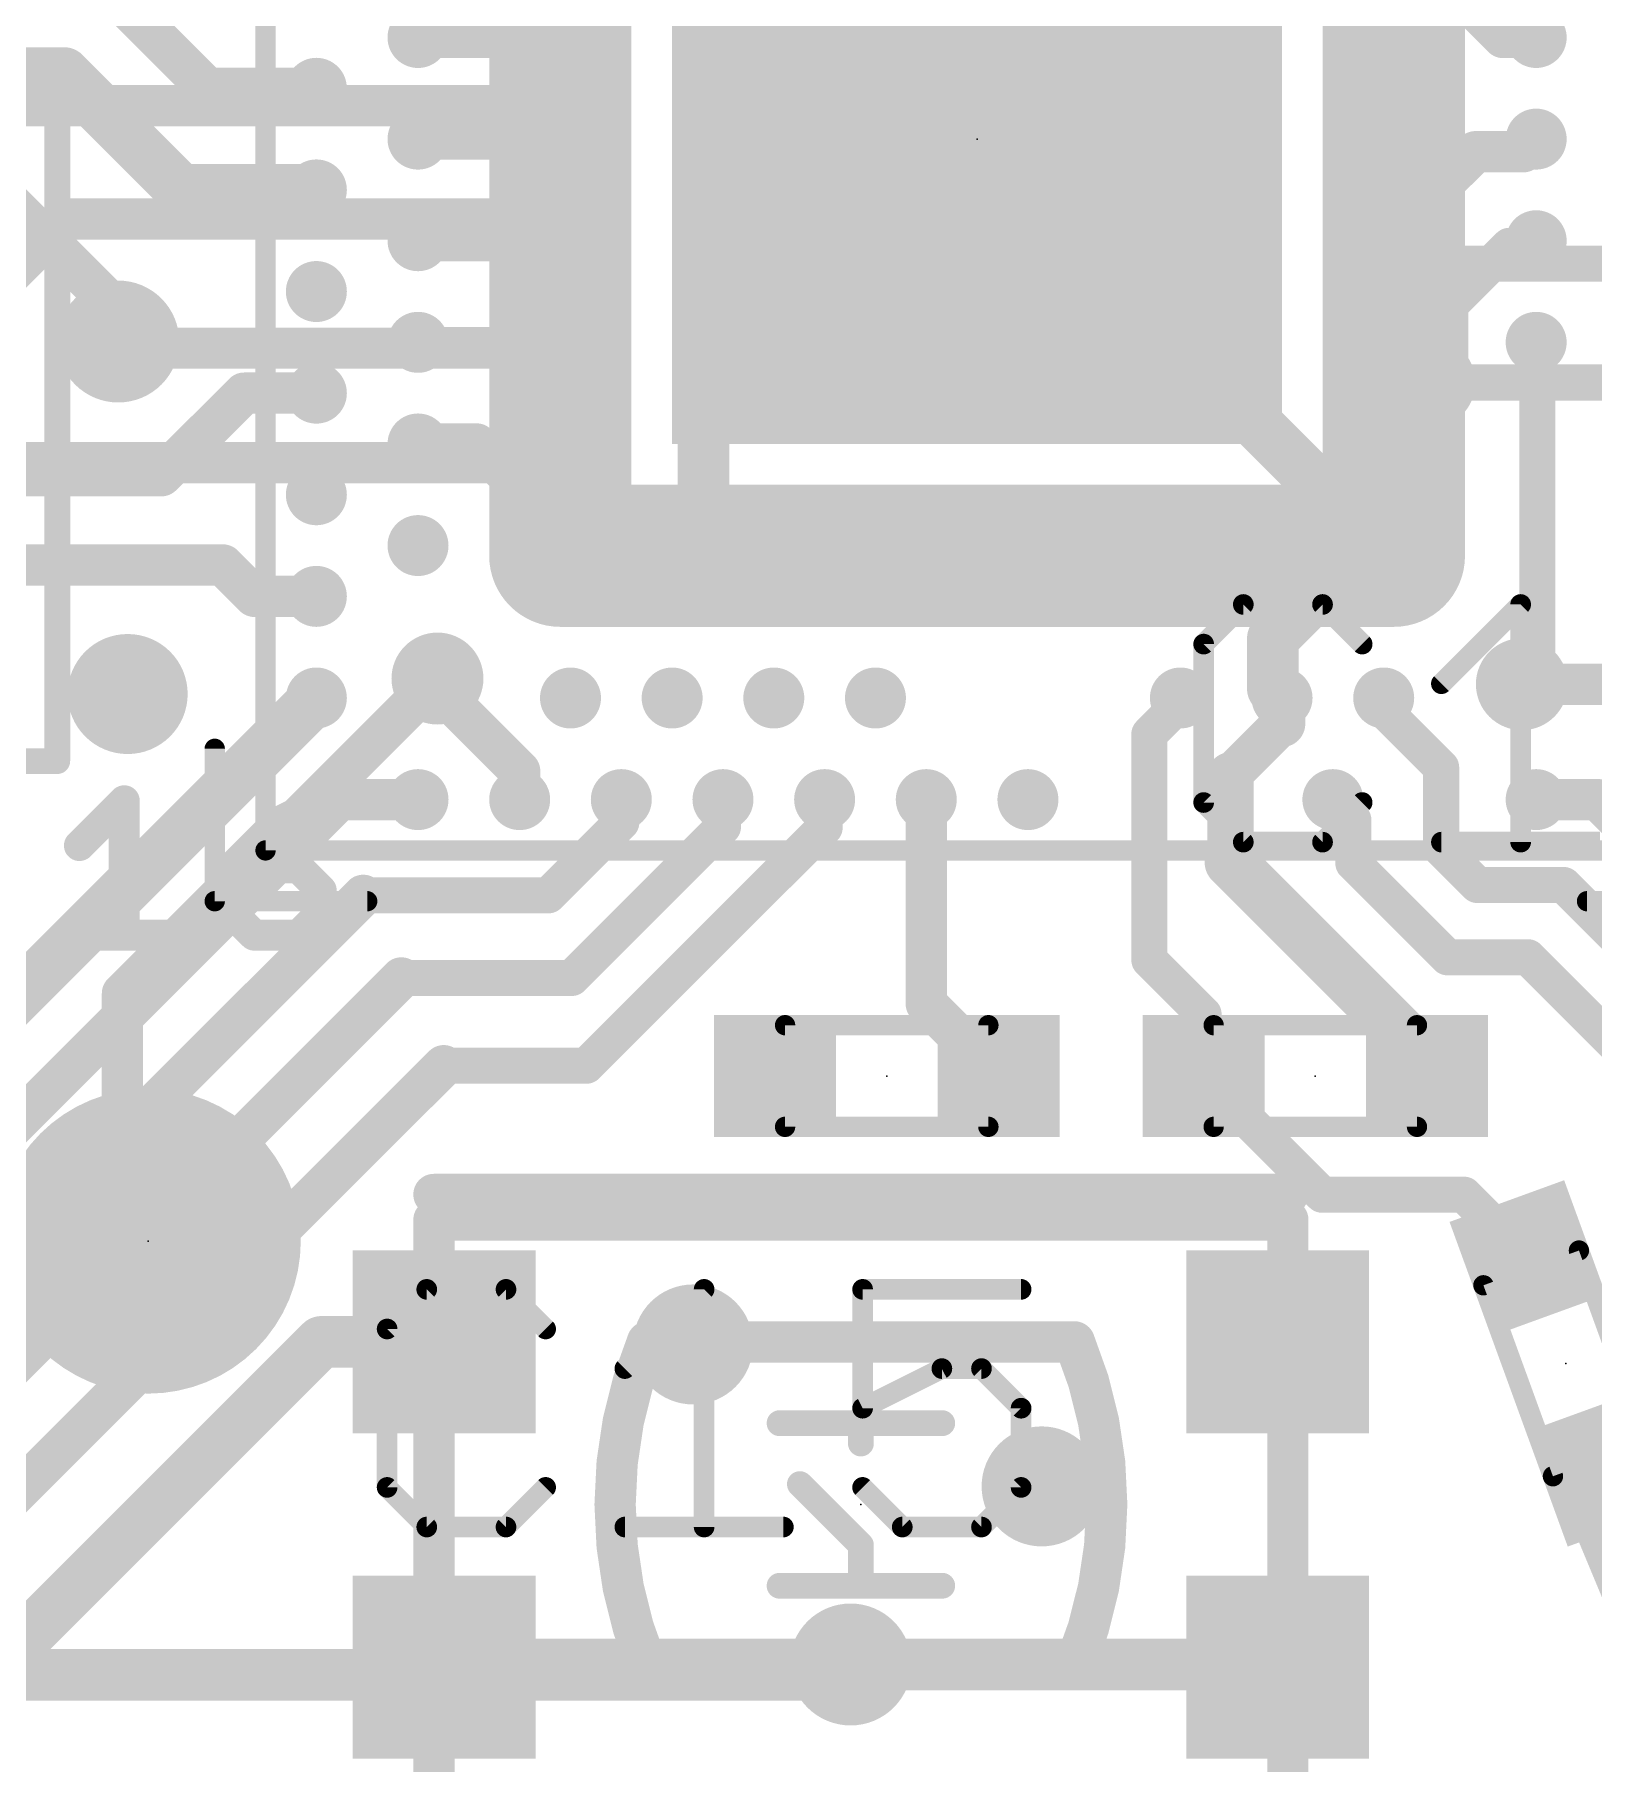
# Model space of a CAD drawing. Extents: x -25.4 to 25.4, y -26.7 to 25.8.
# Drawn here: x -4.06 to 3.6, y 0.99 to 9.49 of the extents above; entities that cross this region are included whole.
import ezdxf

# ---------------------------------------------------------------- set-up
doc = ezdxf.new("R2010")
doc.units = 0
for name, color, linetype in [('1', 12, 'CONTINUOUS'), ('16', 5, 'CONTINUOUS'), ('18', 110, 'CONTINUOUS'), ('20', 53, 'CONTINUOUS'), ('21', 53, 'CONTINUOUS'), ('23', 53, 'CONTINUOUS'), ('24', 53, 'CONTINUOUS'), ('25', 253, 'CONTINUOUS'), ('51', 53, 'CONTINUOUS')]:
    doc.layers.add(name, color=color, linetype=linetype)

# ---------------------------------------------------------------- blocks, each defined once
blk = doc.blocks.new('RECT')
blk.add_solid([(-0.5, -0.5), (0.5, -0.5), (-0.5, 0.5), (0.5, 0.5)])
blk = doc.blocks.new('PIE')
at = {"const_width": 0.5}
blk.add_lwpolyline([(0, -0.25, 1), (0, 0.25, 1), (0, -0.25)], format="xyb", dxfattribs=at)
blk = doc.blocks.new('ROUNDV')
at = {"const_width": 0.5}
blk.add_lwpolyline([(0, -0.25, 1), (0, 0.25, 1), (0, -0.25)], format="xyb", dxfattribs=at)

msp = doc.modelspace()

# ---------------------------------------------------------------- linework, layer by layer
at = {"layer": '1'}
for points, const_width in [([(0, 20.32, 0.4142), (-20.32, 0)], 0.254), ([(20.32, 0, 0.4142), (0, 20.32)], 0.254), ([(-2.1785, 9.5297, 1), (-2.1785, 9.4281)], 0.1016), ([(-1.8588, 9.5148, 1), (-1.787, 9.443)], 0.1016), ([(-1.8229, 9.4281, 1), (-1.8229, 9.5297)], 0.1016), ([(3.159, 9.5297, 1), (3.159, 9.4281)], 0.1016), ([(3.1231, 9.443, 1), (3.1949, 9.5148)], 0.1016), ([(3.3215, 9.4281, 1), (3.3215, 9.5297)], 0.1016), ([(0.635, 9.3345, 1), (0.508, 9.3345)], 0.127), ([(-3.8743, 9.3489, 1), (-3.9641, 9.2591)], 0.127), ([(-3.9192, 9.2405, 1), (-3.9192, 9.3675)], 0.127), ([(-3.2142, 9.2797, 1), (-3.2142, 9.1781)], 0.1016), ([(-3.2501, 9.193, 1), (-3.1783, 9.2648)], 0.1016), ([(-2.6785, 9.1781, 1), (-2.6785, 9.2797)], 0.1016), ([(-1.6002, 9.1948, 1), (-1.6002, 9.0932)], 0.1016), ([(-1.5643, 9.1081, 1), (-1.6361, 9.1799)], 0.1016), ([(-1.3716, 9.0932, 1), (-1.3716, 9.1948)], 0.1016), ([(0.635, 8.9789, 1), (0.508, 8.9789)], 0.127), ([(0.6164, 8.934, 1), (0.5266, 9.0238)], 0.127), ([(-2.1785, 9.0297, 1), (-2.1785, 8.9281)], 0.1016), ([(-1.8012, 9.0148, 1), (-1.7294, 8.943)], 0.1016), ([(-1.7653, 8.9281, 1), (-1.7653, 9.0297)], 0.1016), ([(0.6164, 8.9984, 1), (0.5266, 8.9086)], 0.127), ([(0.508, 8.9789, 1), (0.635, 8.9789)], 0.127), ([(0.5266, 8.934, 1), (0.6164, 9.0238)], 0.127), ([(3.0226, 8.9676, 1), (3.0226, 8.866)], 0.1016), ([(3.0585, 8.8809, 1), (2.9867, 8.9527)], 0.1016), ([(3.2594, 8.866, 1), (3.2594, 8.9676)], 0.1016), ([(3.3574, 8.943, 1), (3.2856, 9.0148)], 0.1016), ([(0.508, 8.9535, 1), (0.635, 8.9535)], 0.127), ([(3.2235, 8.9527, 1), (3.2953, 8.8809)], 0.1016), ([(-3.3441, 8.7924, 1), (-3.3441, 8.6654)], 0.127), ([(-2.6785, 8.6654, 1), (-2.6785, 8.7924)], 0.127), ([(-3.389, 8.684, 1), (-3.2992, 8.7738)], 0.127), ([(2.5908, 8.612, 1), (2.5908, 8.5104)], 0.1016), ([(2.6311, 8.5971, 1), (2.7029, 8.5253)], 0.1016), ([(2.667, 8.5104, 1), (2.667, 8.612)], 0.1016), ([(-2.1785, 8.5297, 1), (-2.1785, 8.4281)], 0.1016), ([(-1.6408, 8.5148, 1), (-1.569, 8.443)], 0.1016), ([(-1.5643, 8.4477, 1), (-1.6361, 8.5195)], 0.1016), ([(-1.6049, 8.4281, 1), (-1.6049, 8.5297)], 0.1016), ([(3.1892, 8.4979, 1), (3.1892, 8.4091)], 0.0889), ([(3.2207, 8.4221, 1), (3.1578, 8.4849)], 0.0889), ([(3.2602, 8.4894, 1), (3.332, 8.4176)], 0.1016), ([(3.3574, 8.443, 1), (3.2856, 8.5148)], 0.1016), ([(3.2961, 8.4091, 1), (3.2961, 8.4979)], 0.0889), ([(-3.6021, 8.1353, 1), (-3.7037, 8.1353)], 0.1016), ([(-3.6888, 8.0994, 1), (-3.617, 8.1712)], 0.1016), ([(2.8667, 8.1939, 1), (2.9296, 8.131)], 0.0889), ([(2.9426, 8.1624, 1), (2.8537, 8.1624)], 0.0889), ([(-3.7037, 7.9829, 1), (-3.6021, 7.9829)], 0.1016), ([(-2.1426, 8.0148, 1), (-2.2144, 7.943)], 0.1016), ([(-2.1531, 8.0043, 1), (-2.1531, 7.9027)], 0.1016), ([(-2.189, 7.9176, 1), (-2.1172, 7.9894)], 0.1016), ([(-1.4914, 7.9894, 1), (-1.5632, 7.9176)], 0.1016), ([(-1.5273, 7.9027, 1), (-1.5273, 8.0043)], 0.1016), ([(3.2901, 8.0103, 1), (3.3529, 7.9475)], 0.0889), ([(3.3718, 7.9848, 1), (3.2829, 7.9848)], 0.0889), ([(3.3588, 7.9533, 1), (3.2959, 8.0162)], 0.0889), ([(2.8537, 7.883, 1), (2.9426, 7.883)], 0.0889), ([(2.9296, 7.8516, 1), (2.8667, 7.9145)], 0.0889), ([(-3.0341, 7.7797, 1), (-3.0341, 7.6781)], 0.1016), ([(-2.9982, 7.693, 1), (-3.07, 7.7648)], 0.1016), ([(-2.6785, 7.6781, 1), (-2.6785, 7.7797)], 0.1016), ([(-1.4329, 7.7873, 1), (-1.3611, 7.8591)], 0.1016), ([(2.7651, 7.8129, 1), (2.828, 7.75)], 0.0889), ([(-0.7112, 7.6327, 1), (-0.8382, 7.6327)], 0.127), ([(-0.8196, 7.6776, 1), (-0.7298, 7.5878)], 0.127), ([(-2.1785, 7.5297, 1), (-2.1785, 7.4281)], 0.1016), ([(-1.855, 7.5148, 1), (-1.9268, 7.443)], 0.1016), ([(-1.8909, 7.4281, 1), (-1.8909, 7.5297)], 0.1016), ([(-3.4764, 7.3584, 1), (-3.4046, 7.2866)], 0.1016), ([(-3.4405, 7.2717, 1), (-3.4405, 7.3733)], 0.1016), ([(-1.5599, 7.0761, 1), (-1.4881, 7.1479)], 0.1016), ([(2.5595, 6.9655, 1), (2.4697, 7.0553)], 0.127), ([(2.4697, 6.9655, 1), (2.5595, 7.0553)], 0.127), ([(-3.1019, 6.9193, 1), (-3.1737, 6.8475)], 0.1016), ([(-3.1378, 6.8326, 1), (-3.1378, 6.9342)], 0.1016), ([(-0.8382, 6.9469, 1), (-0.7112, 6.9469)], 0.127), ([(-2.9833, 6.7797, 1), (-2.9833, 6.6781)], 0.1016), ([(-3.0192, 6.693, 1), (-2.9474, 6.7648)], 0.1016), ([(-2.6785, 6.6781, 1), (-2.6785, 6.7797)], 0.1016), ([(2.0898, 6.5221, 1), (1.9628, 6.5221)], 0.127), ([(1.9814, 6.567, 1), (2.0712, 6.4772)], 0.127), ([(-2.032, 6.3246, 1), (-2.1336, 6.3246)], 0.1016), ([(2.0712, 6.319, 1), (1.9814, 6.2292)], 0.127), ([(3.283, 6.3729, 1), (3.3719, 6.3729)], 0.0889), ([(3.3589, 6.3415, 1), (3.296, 6.4043)], 0.0889), ([(-2.6336, 6.184, 1), (-2.7234, 6.2738)], 0.127), ([(-2.0469, 6.3097, 1), (-2.1187, 6.2379)], 0.1016), ([(-2.1336, 6.2738, 1), (-2.032, 6.2738)], 0.1016), ([(1.616, 6.2289, 1), (1.5271, 6.2289)], 0.0889), ([(1.9628, 6.2741, 1), (2.0898, 6.2741)], 0.127), ([(2.1286, 6.2289, 1), (2.0143, 6.2289)], 0.1143), ([(2.0266, 6.184, 1), (2.1164, 6.2738)], 0.127), ([(2.616, 6.2289, 1), (2.5271, 6.2289)], 0.0889), ([(3.2198, 6.3281, 1), (3.2826, 6.2652)], 0.0889), ([(1.5271, 6.2035, 1), (1.616, 6.2035)], 0.0889), ([(1.6029, 6.1721, 1), (1.5401, 6.2349)], 0.0889), ([(2.6029, 6.2012, 1), (2.5401, 6.1384)], 0.0889), ([(2.5271, 6.1698, 1), (2.616, 6.1698)], 0.0889), ([(1.4636, 6.0511, 1), (1.3746, 6.0511)], 0.0889), ([(1.3877, 6.0825, 1), (1.4505, 6.0197)], 0.0889), ([(2.0143, 6.1019, 1), (2.1286, 6.1019)], 0.1143), ([(2.1074, 6.066, 1), (2.0356, 6.1378)], 0.1016), ([(-1.6277, 5.8695, 1), (-1.7293, 5.8695)], 0.1016), ([(-1.7144, 5.8336, 1), (-1.6426, 5.9054)], 0.1016), ([(1.8747, 5.8479, 1), (1.7604, 5.8479)], 0.1143), ([(2.8984, 5.8873, 1), (2.8096, 5.8873)], 0.0889), ([(2.8226, 5.8559, 1), (2.8854, 5.9187)], 0.0889), ([(1.7816, 5.8838, 1), (1.8534, 5.812)], 0.1016), ([(-2.5635, 5.7797, 1), (-2.5635, 5.6781)], 0.1016), ([(-2.5276, 5.693, 1), (-2.5994, 5.7648)], 0.1016), ([(-2.1785, 5.6781, 1), (-2.1785, 5.7797)], 0.1016), ([(-1.1341, 5.7289, 1), (-1.223, 5.7289)], 0.0889), ([(-0.6341, 5.7289, 1), (-0.7229, 5.7289)], 0.0889), ([(-0.1341, 5.7289, 1), (-0.223, 5.7289)], 0.0889), ([(0.3723, 5.7289, 1), (0.2707, 5.7289)], 0.1016), ([(2.3529, 5.7603, 1), (2.2901, 5.6975)], 0.0889), ([(3.3215, 5.7797, 1), (3.3215, 5.6781)], 0.1016), ([(3.6593, 5.7648, 1), (3.5875, 5.693)], 0.1016), ([(3.6234, 5.6781, 1), (3.6234, 5.7797)], 0.1016), ([(-1.7293, 5.7289, 1), (-1.6277, 5.7289)], 0.1016), ([(-1.1471, 5.5856, 1), (-1.2099, 5.6484)], 0.0889), ([(2.4667, 5.6282, 1), (2.3778, 5.6282)], 0.0889), ([(2.3908, 5.5968, 1), (2.4536, 5.6596)], 0.0889), ([(-1.223, 5.617, 1), (-1.1341, 5.617)], 0.0889), ([(-0.7229, 5.5953, 1), (-0.6341, 5.5953)], 0.0889), ([(-0.6471, 5.5639, 1), (-0.7099, 5.6267)], 0.0889), ([(-0.223, 5.5916, 1), (-0.1341, 5.5916)], 0.0889), ([(-0.1471, 5.5602, 1), (-0.2099, 5.623)], 0.0889), ([(1.8624, 5.4664, 1), (1.7726, 5.3766)], 0.127), ([(2.8854, 5.519, 1), (2.8226, 5.4561)], 0.0889), ([(2.8096, 5.4875, 1), (2.8984, 5.4875)], 0.0889), ([(1.7604, 5.4215, 1), (1.8747, 5.4215)], 0.1143), ([(2.4536, 5.4479, 1), (2.3908, 5.385)], 0.0889), ([(2.3778, 5.4164, 1), (2.4667, 5.4164)], 0.0889), ([(-2.4121, 5.2219, 1), (-2.484, 5.2937)], 0.1016), ([(3.0329, 5.3531, 1), (3.0329, 5.2641)], 0.0889), ([(3.0015, 5.2772, 1), (3.0644, 5.34)], 0.0889), ([(3.4877, 5.34, 1), (3.4249, 5.2772)], 0.0889), ([(3.4563, 5.2641, 1), (3.4563, 5.3531)], 0.0889), ([(-2.448, 5.3023, 1), (-2.448, 5.2134)], 0.0889), ([(-1.5691, 5.2892, 1), (-1.5063, 5.2264)], 0.0889), ([(-1.5377, 5.2134, 1), (-1.5377, 5.3023)], 0.0889), ([(1.4505, 4.9711, 1), (1.3877, 4.9083)], 0.0889), ([(2.8856, 4.9975, 1), (2.8856, 4.9085)], 0.0889), ([(2.8542, 4.9216, 1), (2.9171, 4.9844)], 0.0889), ([(3.3125, 4.9844, 1), (3.2496, 4.9216)], 0.0889), ([(3.2811, 4.9085, 1), (3.2811, 4.9975)], 0.0889), ([(-2.2606, 4.8959, 1), (-2.2606, 4.8069)], 0.0889), ([(-2.2247, 4.8155, 1), (-2.2965, 4.8873)], 0.1016), ([(-1.4224, 4.8069, 1), (-1.4224, 4.8959)], 0.0889), ([(1.3746, 4.9397, 1), (1.4636, 4.9397)], 0.0889), ([(-1.4538, 4.8828, 1), (-1.391, 4.82)], 0.0889), ([(0.3574, 4.7602, 1), (0.2856, 4.6884)], 0.1016), ([(0.2707, 4.7243, 1), (0.3723, 4.7243)], 0.1016), ([(1.7297, 4.6736, 1), (1.6407, 4.6736)], 0.0889), ([(1.6538, 4.6422, 1), (1.7166, 4.705)], 0.0889), ([(-2.0159, 4.3837, 1), (-2.0877, 4.4555)], 0.1016), ([(2.8487, 4.4538, 1), (2.7217, 4.4538)], 0.127), ([(2.7403, 4.4089, 1), (2.8301, 4.4987)], 0.127), ([(-2.0518, 4.4641, 1), (-2.0518, 4.3751)], 0.0889), ([(-1.3819, 4.451, 1), (-1.3191, 4.3882)], 0.0889), ([(-1.3505, 4.3751, 1), (-1.3505, 4.4641)], 0.0889), ([(0.6411, 4.3329, 1), (0.7129, 4.4047)], 0.1016), ([(1.7166, 4.4002, 1), (1.6538, 4.3374)], 0.0889), ([(2.7217, 4.3688, 1), (2.8487, 4.3688)], 0.127), ([(1.6407, 4.3688, 1), (1.7297, 4.3688)], 0.0889), ([(2.2694, 3.8291, 1), (2.2694, 3.7402)], 0.0889), ([(2.238, 3.7532, 1), (2.3008, 3.816)], 0.0889), ([(2.9983, 3.816, 1), (2.9354, 3.7532)], 0.0889), ([(2.9668, 3.7402, 1), (2.9668, 3.8291)], 0.0889), ([(3.2484, 3.4401, 1), (3.3113, 3.503)], 0.0889), ([(-2.6544, 3.1241, 1), (-2.6544, 2.9971)], 0.127), ([(-2.6095, 3.0157, 1), (-2.6993, 3.1055)], 0.127), ([(-2.05, 2.9971, 1), (-2.05, 3.1241)], 0.127), ([(3.7733, 2.4868, 1), (3.5388, 2.3891)], 0.254), ([(-2.07, 1.5209, 1), (-2.03, 1.4003)], 0.127), ([(-2.012, 1.5367, 1), (-2.012, 1.4097)], 0.127), ([(-1.992, 1.4129, 1), (-2.032, 1.5335)], 0.127), ([(-0.0508, 1.5367, 1), (-0.0508, 1.4097)], 0.127), ([(-0.0508, 1.4097, 1), (-0.0508, 1.5367)], 0.127), ([(2.0144, 1.4968, 1), (2.0856, 1.4244)], 0.1016), ([(2.0984, 1.437, 1), (2.0272, 1.5094)], 0.1016), ([(2.0628, 1.4097, 1), (2.0628, 1.5367)], 0.127)]:
    msp.add_lwpolyline(points, format="xyb", dxfattribs=dict(at, const_width=const_width))
for points, const_width in [([(0.5715, 8.9789), (-0.7366, 10.287)], 0.254), ([(3.159, 9.4789), (2.4638, 10.1741)], 0.2032), ([(-3.7897, 9.8044), (-3.2142, 9.2289)], 0.2032), ([(-1.6752, 9.6266), (-1.8229, 9.4789)], 0.2032), ([(-2.1785, 9.4789), (-1.8229, 9.4789)], 0.2032), ([(3.3215, 9.4789), (3.159, 9.4789)], 0.2032), ([(0.5715, 9.3345), (0.5715, 8.9789)], 0.254), ([(-3.9192, 9.304), (-5.4911, 9.304)], 0.254), ([(-3.3441, 8.7289), (-3.9192, 9.304)], 0.254), ([(-3.2142, 9.2289), (-2.6785, 9.2289)], 0.2032), ([(-1.6002, 9.144), (-1.7653, 8.9789)], 0.2032), ([(-1.6002, 9.144), (-1.3716, 9.144)], 0.2032), ([(0.5715, 8.9789), (-0.7747, 7.6327)], 0.254), ([(0.5715, 8.9789), (0.5715, 8.9535)], 0.254), ([(-2.1785, 8.9789), (-1.7653, 8.9789)], 0.2032), ([(0.5715, 8.9535), (2.5146, 7.0104)], 0.254), ([(3.0226, 8.9168), (2.667, 8.5612)], 0.2032), ([(3.2594, 8.9168), (3.0226, 8.9168)], 0.2032), ([(3.3215, 8.9789), (3.2594, 8.9168)], 0.2032), ([(-2.6785, 8.7289), (-3.3441, 8.7289)], 0.254), ([(-3.6529, 8.1353), (-4.203, 8.6854)], 0.2032), ([(2.667, 8.5612), (2.5908, 8.5612)], 0.2032), ([(-1.6049, 8.4789), (-2.1785, 8.4789)], 0.2032), ([(-1.6002, 8.4836), (-1.6049, 8.4789)], 0.2032), ([(3.1892, 8.4535), (2.8981, 8.1624)], 0.1778), ([(3.2961, 8.4535), (3.1892, 8.4535)], 0.1778), ([(3.2961, 8.4535), (3.3215, 8.4789)], 0.2032), ([(-3.6529, 7.9829), (-3.6529, 8.1353)], 0.2032), ([(2.8981, 8.1624), (2.8981, 7.883)], 0.1778), ([(-2.1785, 7.9789), (-2.1531, 7.9535)], 0.2032), ([(-1.5273, 7.9535), (-2.1531, 7.9535)], 0.2032), ([(-1.5273, 7.9535), (-1.397, 7.8232)], 0.2032), ([(3.3215, 7.9789), (3.3274, 7.9848)], 0.1778), ([(3.3274, 6.3729), (3.3274, 7.9848)], 0.1778), ([(2.7965, 7.7814), (2.8981, 7.883)], 0.1778), ([(-3.0341, 7.7289), (-3.4405, 7.3225)], 0.2032), ([(-2.6785, 7.7289), (-3.0341, 7.7289)], 0.2032), ([(-0.7747, 7.6327), (-0.7747, 6.9469)], 0.254), ([(-1.8909, 7.4789), (-2.1785, 7.4789)], 0.2032), ([(-1.524, 7.112), (-1.8909, 7.4789)], 0.2032), ([(-3.4405, 7.3225), (-4.6703, 7.3225)], 0.2032), ([(2.5146, 7.0104), (2.0263, 6.5221)], 0.254), ([(-3.1378, 6.8834), (-4.4863, 6.8834)], 0.2032), ([(-2.9833, 6.7289), (-3.1378, 6.8834)], 0.2032), ([(-2.6785, 6.7289), (-2.9833, 6.7289)], 0.2032), ([(2.0263, 6.5221), (2.0263, 6.2741)], 0.254), ([(-2.0828, 6.2738), (-2.0828, 6.3246)], 0.2032), ([(2.0715, 6.2289), (2.0263, 6.2741)], 0.254), ([(3.2512, 6.2967), (3.3274, 6.3729)], 0.1778), ([(-2.6785, 6.2289), (-4.2846, 4.6228)], 0.254), ([(-1.6785, 5.8695), (-2.0828, 6.2738)], 0.2032), ([(1.5715, 6.2289), (1.5715, 6.2035)], 0.1778), ([(2.0715, 6.2289), (2.0715, 6.1019)], 0.2286), ([(2.5715, 6.1698), (2.5715, 6.2289)], 0.1778), ([(1.5715, 6.2035), (1.4191, 6.0511)], 0.1778), ([(2.854, 5.8873), (2.5715, 6.1698)], 0.1778), ([(1.4191, 6.0511), (1.4191, 4.9397)], 0.1778), ([(2.0715, 6.1019), (1.8175, 5.8479)], 0.2032), ([(-1.6785, 5.7289), (-1.6785, 5.8695)], 0.2032), ([(1.8175, 5.8479), (1.8175, 5.4215)], 0.2286), ([(2.854, 5.4875), (2.854, 5.8873)], 0.1778), ([(-2.5635, 5.7289), (-5.0164, 3.276)], 0.2032), ([(-2.1785, 5.7289), (-2.5635, 5.7289)], 0.2032), ([(-1.1785, 5.7289), (-1.1785, 5.617)], 0.1778), ([(-0.6785, 5.7289), (-0.6785, 5.5953)], 0.1778), ([(-0.1785, 5.5916), (-0.1785, 5.7289)], 0.1778), ([(0.3215, 5.7289), (0.3215, 4.7243)], 0.2032), ([(2.3215, 5.7289), (2.4222, 5.6282)], 0.1778), ([(3.3215, 5.7289), (3.6234, 5.7289)], 0.2032), ([(3.6234, 5.7289), (3.998, 5.3543)], 0.2032), ([(-1.1785, 5.617), (-1.5377, 5.2578)], 0.1778), ([(2.4222, 5.6282), (2.4222, 5.4164)], 0.1778), ([(-0.6785, 5.5953), (-1.4224, 4.8514)], 0.1778), ([(-0.1785, 5.5916), (-1.3505, 4.4196)], 0.1778), ([(1.8175, 5.4215), (2.7852, 4.4538)], 0.254), ([(3.0329, 5.3086), (2.854, 5.4875)], 0.1778), ([(2.4222, 5.4164), (2.8856, 4.953)], 0.1778), ([(-2.448, 5.2578), (-5.1163, 2.5895)], 0.2032), ([(3.4563, 5.3086), (3.0329, 5.3086)], 0.1778), ([(4.1091, 4.6558), (3.4563, 5.3086)], 0.1778), ([(-1.5377, 5.2578), (-2.448, 5.2578)], 0.1778), ([(1.6852, 4.6736), (1.4191, 4.9397)], 0.1778), ([(2.8856, 4.953), (3.2811, 4.953)], 0.1778), ([(3.2811, 4.953), (4.3383, 3.8957)], 0.1778), ([(-2.2606, 4.8514), (-5.0038, 2.1082)], 0.2032), ([(-1.4224, 4.8514), (-2.2606, 4.8514)], 0.1778), ([(0.677, 4.3688), (0.3215, 4.7243)], 0.2032), ([(1.6852, 4.6736), (1.6852, 4.3688)], 0.1778), ([(-4.8204, 1.651), (-2.0518, 4.4196)], 0.2032), ([(2.7852, 4.4538), (2.7852, 4.3688)], 0.254), ([(-2.0518, 4.4196), (-1.3505, 4.4196)], 0.1778), ([(1.6852, 4.3688), (2.2694, 3.7846)], 0.1778), ([(2.2694, 3.7846), (2.9668, 3.7846)], 0.1778), ([(2.9668, 3.7846), (3.2799, 3.4716)], 0.1778), ([(-5.08, 0.635), (-2.6544, 3.0606)], 0.254), ([(-2.6544, 3.0606), (-2.05, 3.0606)], 0.254), ([(4.022, 1.5596), (3.6561, 2.4379)], 0.508), ([(-2.05, 1.4606), (-2.012, 1.4732)], 0.254), ([(-0.0508, 1.4732), (-2.012, 1.4732)], 0.254), ([(-0.0508, 1.4732), (2.0628, 1.4732)], 0.254), ([(2.0628, 1.4732), (2.05, 1.4606)], 0.2032)]:
    msp.add_lwpolyline(points, dxfattribs=dict(at, const_width=const_width))
at = {"layer": '16'}
for points, const_width in [([(0, 20.32, 0.4142), (-20.32, 0)], 0.254), ([(20.32, 0, 0.4142), (0, 20.32)], 0.254), ([(-1.3716, 9.0932, 1), (-1.3716, 9.1948)], 0.1016), ([(-3.9116, 8.636, 1), (-3.9116, 8.5344)], 0.1016), ([(-3.8757, 8.5493, 1), (-3.9475, 8.6211)], 0.1016), ([(-1.6659, 8.6211, 1), (-1.7377, 8.5493)], 0.1016), ([(-1.7018, 8.5344, 1), (-1.7018, 8.636)], 0.1016), ([(2.6222, 8.5926, 1), (2.5594, 8.5298)], 0.0889), ([(-1.6361, 8.4477, 1), (-1.5643, 8.5195)], 0.1016), ([(2.7864, 8.4101, 1), (2.7864, 8.3212)], 0.0889), ([(2.7549, 8.3342, 1), (2.8178, 8.3971)], 0.0889), ([(-3.6529, 8.0337, 1), (-3.6529, 7.9321)], 0.1016), ([(-3.5989, 8.0188, 1), (-3.6707, 7.947)], 0.1016), ([(-3.6348, 7.9321, 1), (-3.6348, 8.0337)], 0.1016), ([(-3.6021, 8.001, 1), (-3.6021, 7.8994)], 0.1016), ([(-3.638, 7.9143, 1), (-3.5662, 7.9861)], 0.1016), ([(-1.4373, 7.9861, 1), (-1.5091, 7.9143)], 0.1016), ([(-1.4732, 7.8994, 1), (-1.4732, 8.001)], 0.1016), ([(-1.3462, 7.874, 1), (-1.4478, 7.874)], 0.1016), ([(-1.4329, 7.8381, 1), (-1.3611, 7.9099)], 0.1016), ([(-1.4478, 7.8232, 1), (-1.3462, 7.8232)], 0.1016), ([(2.7965, 7.8259, 1), (2.7965, 7.737)], 0.0889), ([(-1.7624, 7.4222, 1), (-1.8342, 7.3504)], 0.1016), ([(-1.7983, 7.3355, 1), (-1.7983, 7.4371)], 0.1016), ([(-1.5599, 7.0761, 1), (-1.4881, 7.1479)], 0.1016), ([(-2.0469, 6.2887, 1), (-2.1187, 6.3605)], 0.1016), ([(3.2512, 6.3475, 1), (3.2512, 6.2459)], 0.1016), ([(-3.5814, 4.7752, 1), (-3.683, 4.7752)], 0.1016), ([(-3.6681, 4.8111, 1), (-3.5963, 4.7393)], 0.1016), ([(-3.5963, 4.2015, 1), (-3.6681, 4.1297)], 0.1016), ([(-3.683, 4.1656, 1), (-3.5814, 4.1656)], 0.1016), ([(-3.4544, 4.0386, 1), (-3.556, 4.0386)], 0.1016), ([(-3.5411, 4.0027, 1), (-3.4693, 4.0745)], 0.1016), ([(-3.556, 3.556, 1), (-3.4544, 3.556)], 0.1016), ([(-0.127, 1.5367, 1), (-0.127, 1.4097)], 0.127), ([(-0.1778, 1.3589, 1), (-0.1778, 1.4859)], 0.127), ([(-0.0821, 1.4283, 1), (-0.1719, 1.5181)], 0.127), ([(-0.0508, 1.4097, 1), (-0.0508, 1.5367)], 0.127), ([(-0.2227, 1.4673, 1), (-0.1329, 1.3775)], 0.127)]:
    msp.add_lwpolyline(points, format="xyb", dxfattribs=dict(at, const_width=const_width))
for points, const_width in [([(-1.3716, 9.144), (-4.9403, 9.144)], 0.2032), ([(-3.9116, 8.5852), (-4.4704, 8.0264)], 0.2032), ([(-1.7018, 8.5852), (-3.9116, 8.5852)], 0.2032), ([(-1.7018, 8.5852), (-1.6002, 8.4836)], 0.2032), ([(2.5908, 8.5612), (2.7864, 8.3656)], 0.1778), ([(2.7864, 8.3656), (3.8898, 8.3656)], 0.1778), ([(-3.6529, 7.9829), (-3.6348, 7.9829)], 0.2032), ([(-3.6021, 7.9502), (-3.6348, 7.9829)], 0.2032), ([(-1.4732, 7.9502), (-3.6021, 7.9502)], 0.2032), ([(-1.397, 7.874), (-1.4732, 7.9502)], 0.2032), ([(-1.397, 7.8232), (-1.397, 7.874)], 0.2032), ([(3.8825, 7.7814), (2.7965, 7.7814)], 0.1778), ([(-1.7983, 7.3863), (-5.0521, 7.3863)], 0.2032), ([(-1.524, 7.112), (-1.7983, 7.3863)], 0.2032), ([(-2.0828, 6.3246), (-3.6322, 4.7752)], 0.2032), ([(7.0993, 6.2967), (3.2512, 6.2967)], 0.2032), ([(-3.6322, 4.7752), (-3.6322, 4.1656)], 0.2032), ([(-3.6322, 4.1656), (-3.5052, 4.0386)], 0.2032), ([(-3.5052, 4.0386), (-3.5052, 3.556)], 0.2032), ([(-7.0104, 1.4224), (-0.1778, 1.4224)], 0.254), ([(-0.1778, 1.4224), (-0.127, 1.4732)], 0.254), ([(-0.127, 1.4732), (-0.0508, 1.4732)], 0.254)]:
    msp.add_lwpolyline(points, dxfattribs=dict(at, const_width=const_width))
at = {"layer": '20', "const_width": 0.0254}
msp.add_lwpolyline([(-3.4925, 25.146, 14.4823), (3.4925, 25.146)], format="xyb", dxfattribs=at)
at = {"layer": '21'}
for points, const_width in [([(-1.4785, 6.9289), (-1.4785, 11.0289)], 0.7), ([(2.6215, 11.0289), (2.6215, 6.9289)], 0.7), ([(-5.953, 9.1184), (-3.953, 9.1184)], 0.127), ([(-3.953, 9.1184), (-3.953, 5.9184)], 0.127), ([(2.6215, 6.9289), (-1.4785, 6.9289)], 0.7), ([(-3.953, 5.9184), (-5.953, 5.9184)], 0.127), ([(-3.1785, 5.9789), (-3.1785, 5.2289)], 0.1), ([(-3.1785, 5.2289), (-2.4285, 5.2289)], 0.1), ([(3.5715, 5.2289), (4.3215, 5.2289)], 0.1), ([(-2.1, 3.786), (2.1, 3.786)], 0.2032)]:
    msp.add_lwpolyline(points, dxfattribs=dict(at, const_width=const_width))
for points, const_width in [([(-3.9213, 9.1184, 1), (-3.9848, 9.1184)], 0.0635), ([(-3.953, 9.0867, 1), (-3.953, 9.1502)], 0.0635), ([(-1.4785, 7.1039, 1), (-1.4785, 6.7539)], 0.35), ([(2.6215, 6.7539, 1), (2.6215, 7.1039)], 0.35), ([(-1.6535, 6.9289, 1), (-1.3035, 6.9289)], 0.35), ([(2.4465, 6.9289, 1), (2.7965, 6.9289)], 0.35), ([(-3.953, 5.8867, 1), (-3.953, 5.9501)], 0.0635), ([(-3.1535, 5.9789, 1), (-3.2035, 5.9789)], 0.05), ([(-3.9848, 5.9184, 1), (-3.9213, 5.9184)], 0.0635), ([(-3.1785, 5.2539, 1), (-3.1785, 5.2039)], 0.05), ([(-2.4285, 5.2039, 1), (-2.4285, 5.2539)], 0.05), ([(3.5715, 5.2539, 1), (3.5715, 5.2039)], 0.05), ([(-3.2035, 5.2289, 1), (-3.1535, 5.2289)], 0.05), ([(-2.1, 3.8368, 1), (-2.1, 3.7352)], 0.1016), ([(2.1, 3.7352, 1), (2.1, 3.8368)], 0.1016)]:
    msp.add_lwpolyline(points, format="xyb", dxfattribs=dict(at, const_width=const_width))
at = {"layer": '23'}
for p in [(0.5715, 8.9789), (0.127, 4.3688), (2.2352, 4.3688), (3.468, 2.9547), (0, 2.2606)]:
    msp.add_point(p, dxfattribs=at)
at = {"layer": '24'}
msp.add_point((-3.5052, 3.556), dxfattribs=at)
at = {"layer": '25'}
for points, const_width in [([(1.8809, 6.689), (1.686, 6.4941)], 0.1016), ([(2.2707, 6.689), (1.8809, 6.689)], 0.1016), ([(2.4656, 6.4941), (2.2707, 6.689)], 0.1016), ([(2.8554, 6.2992), (3.2452, 6.689)], 0.1016), ([(3.2452, 6.689), (3.2452, 5.5196)], 0.1016), ([(1.686, 6.4941), (1.686, 5.7145)], 0.1016), ([(-3.8439, 5.5029), (-3.6236, 5.7232)], 0.1524), ([(-3.6236, 5.7232), (-3.6236, 5.0622)], 0.1524), ([(-2.6548, 5.7232), (-2.8752, 5.613)], 0.1524), ([(1.686, 5.7145), (1.8809, 5.5196)], 0.1016), ([(2.2707, 5.5196), (2.4656, 5.7145)], 0.1016), ([(-2.8752, 5.613), (-3.0955, 5.3927)], 0.1524), ([(1.8809, 5.5196), (2.2707, 5.5196)], 0.1016), ([(2.8554, 5.5196), (3.635, 5.5196)], 0.1016), ([(-3.0955, 5.3927), (-3.0955, 5.1724)], 0.1524), ([(-2.765, 5.3927), (-3.0955, 5.3927)], 0.1524), ([(-2.6548, 5.2825), (-2.765, 5.3927)], 0.1524), ([(-2.6548, 5.1724), (-2.6548, 5.2825)], 0.1524), ([(-3.0955, 5.1724), (-2.9853, 5.0622)], 0.1524), ([(-2.765, 5.0622), (-2.6548, 5.1724)], 0.1524), ([(-3.8439, 5.0622), (-3.4033, 5.0622)], 0.1524), ([(-2.9853, 5.0622), (-2.765, 5.0622)], 0.1524), ([(-2.1355, 3.319), (-2.3304, 3.1241)], 0.1016), ([(-1.7457, 3.319), (-2.1355, 3.319)], 0.1016), ([(-1.5508, 3.1241), (-1.7457, 3.319)], 0.1016), ([(-1.161, 2.9292), (-0.7712, 3.319)], 0.1016), ([(-0.7712, 3.319), (-0.7712, 2.1496)], 0.1016), ([(0.788, 3.319), (0.0084, 3.319)], 0.1016), ([(0.0084, 3.319), (0.0084, 2.7343)], 0.1016), ([(-2.3304, 3.1241), (-2.3304, 2.3445)], 0.1016), ([(0.0084, 2.7343), (0.3982, 2.9292)], 0.1016), ([(0.3982, 2.9292), (0.5931, 2.9292)], 0.1016), ([(0.5931, 2.9292), (0.788, 2.7343)], 0.1016), ([(0.788, 2.7343), (0.788, 2.3445)], 0.1016), ([(-2.3304, 2.3445), (-2.1355, 2.1496)], 0.1016), ([(-1.7457, 2.1496), (-1.5508, 2.3445)], 0.1016), ([(0.2033, 2.1496), (0.0084, 2.3445)], 0.1016), ([(0.788, 2.3445), (0.5931, 2.1496)], 0.1016), ([(-2.1355, 2.1496), (-1.7457, 2.1496)], 0.1016), ([(-1.161, 2.1496), (-0.3814, 2.1496)], 0.1016), ([(0.5931, 2.1496), (0.2033, 2.1496)], 0.1016)]:
    msp.add_lwpolyline(points, dxfattribs=dict(at, const_width=const_width))
for points, const_width in [([(1.8809, 6.7144, 1), (1.8809, 6.6636)], 0.0508), ([(1.8989, 6.671, 1), (1.8629, 6.707)], 0.0508), ([(2.2887, 6.707, 1), (2.2527, 6.671)], 0.0508), ([(2.2707, 6.6636, 1), (2.2707, 6.7144)], 0.0508), ([(3.2706, 6.689, 1), (3.2198, 6.689)], 0.0508), ([(3.2632, 6.671, 1), (3.2272, 6.707)], 0.0508), ([(1.668, 6.5121, 1), (1.704, 6.4761)], 0.0508), ([(1.7114, 6.4941, 1), (1.6606, 6.4941)], 0.0508), ([(2.4476, 6.4761, 1), (2.4836, 6.5121)], 0.0508), ([(2.8374, 6.3172, 1), (2.8734, 6.2812)], 0.0508), ([(-3.5855, 5.7232, 1), (-3.6617, 5.7232)], 0.0762), ([(-3.5966, 5.6962, 1), (-3.6505, 5.7501)], 0.0762), ([(-2.6378, 5.6891, 1), (-2.6719, 5.7573)], 0.0762), ([(1.704, 5.7325, 1), (1.668, 5.6965)], 0.0508), ([(1.6606, 5.7145, 1), (1.7114, 5.7145)], 0.0508), ([(2.4836, 5.6965, 1), (2.4476, 5.7325)], 0.0508), ([(-2.8922, 5.6471, 1), (-2.8581, 5.5789)], 0.0762), ([(-2.8482, 5.5861, 1), (-2.9021, 5.64)], 0.0762), ([(-3.8708, 5.5298, 1), (-3.817, 5.4759)], 0.0762), ([(1.8809, 5.545, 1), (1.8809, 5.4942)], 0.0508), ([(1.8629, 5.5016, 1), (1.8989, 5.5376)], 0.0508), ([(2.2527, 5.5376, 1), (2.2887, 5.5016)], 0.0508), ([(2.2707, 5.4942, 1), (2.2707, 5.545)], 0.0508), ([(2.8554, 5.545, 1), (2.8554, 5.4942)], 0.0508), ([(3.2198, 5.5196, 1), (3.2706, 5.5196)], 0.0508), ([(-3.0574, 5.3927, 1), (-3.1336, 5.3927)], 0.0762), ([(-3.0955, 5.4308, 1), (-3.0955, 5.3546)], 0.0762), ([(-3.1224, 5.4196, 1), (-3.0685, 5.3658)], 0.0762), ([(-2.7381, 5.4196, 1), (-2.7919, 5.3658)], 0.0762), ([(-2.765, 5.3546, 1), (-2.765, 5.4308)], 0.0762), ([(-2.6167, 5.2825, 1), (-2.6929, 5.2825)], 0.0762), ([(-2.6818, 5.2556, 1), (-2.6279, 5.3095)], 0.0762), ([(-3.0685, 5.1993, 1), (-3.1224, 5.1454)], 0.0762), ([(-3.1336, 5.1724, 1), (-3.0574, 5.1724)], 0.0762), ([(-2.6929, 5.1724, 1), (-2.6167, 5.1724)], 0.0762), ([(-2.6279, 5.1454, 1), (-2.6818, 5.1993)], 0.0762), ([(-3.8439, 5.1003, 1), (-3.8439, 5.0241)], 0.0762), ([(-3.4033, 5.0241, 1), (-3.4033, 5.1003)], 0.0762), ([(-2.9853, 5.1003, 1), (-2.9853, 5.0241)], 0.0762), ([(-3.0123, 5.0353, 1), (-2.9584, 5.0892)], 0.0762), ([(-2.7919, 5.0892, 1), (-2.7381, 5.0353)], 0.0762), ([(-2.765, 5.0241, 1), (-2.765, 5.1003)], 0.0762), ([(-3.6617, 5.0622, 1), (-3.5855, 5.0622)], 0.0762), ([(-2.1355, 3.3444, 1), (-2.1355, 3.2936)], 0.0508), ([(-2.1175, 3.301, 1), (-2.1535, 3.337)], 0.0508), ([(-1.7277, 3.337, 1), (-1.7637, 3.301)], 0.0508), ([(-1.7457, 3.2936, 1), (-1.7457, 3.3444)], 0.0508), ([(-0.7458, 3.319, 1), (-0.7966, 3.319)], 0.0508), ([(-0.7532, 3.301, 1), (-0.7892, 3.337)], 0.0508), ([(0.0084, 3.3444, 1), (0.0084, 3.2936)], 0.0508), ([(0.0338, 3.319, 1), (-0.017, 3.319)], 0.0508), ([(0.788, 3.2936, 1), (0.788, 3.3444)], 0.0508), ([(-2.3484, 3.1421, 1), (-2.3124, 3.1061)], 0.0508), ([(-2.305, 3.1241, 1), (-2.3558, 3.1241)], 0.0508), ([(-1.5688, 3.1061, 1), (-1.5328, 3.1421)], 0.0508), ([(0.3982, 2.9546, 1), (0.3982, 2.9038)], 0.0508), ([(0.4096, 2.9065, 1), (0.3868, 2.9519)], 0.0508), ([(0.6111, 2.9472, 1), (0.5751, 2.9112)], 0.0508), ([(0.5931, 2.9038, 1), (0.5931, 2.9546)], 0.0508), ([(-1.179, 2.9472, 1), (-1.143, 2.9112)], 0.0508), ([(-0.003, 2.757, 1), (0.0198, 2.7116)], 0.0508), ([(-0.017, 2.7343, 1), (0.0338, 2.7343)], 0.0508), ([(0.8134, 2.7343, 1), (0.7626, 2.7343)], 0.0508), ([(0.77, 2.7163, 1), (0.806, 2.7523)], 0.0508), ([(-2.3124, 2.3625, 1), (-2.3484, 2.3265)], 0.0508), ([(-1.5328, 2.3265, 1), (-1.5688, 2.3625)], 0.0508), ([(0.0264, 2.3625, 1), (-0.0096, 2.3265)], 0.0508), ([(0.806, 2.3265, 1), (0.77, 2.3625)], 0.0508), ([(-2.3558, 2.3445, 1), (-2.305, 2.3445)], 0.0508), ([(0.7626, 2.3445, 1), (0.8134, 2.3445)], 0.0508), ([(-2.1355, 2.175, 1), (-2.1355, 2.1242)], 0.0508), ([(-2.1535, 2.1316, 1), (-2.1175, 2.1676)], 0.0508), ([(-1.7637, 2.1676, 1), (-1.7277, 2.1316)], 0.0508), ([(-1.7457, 2.1242, 1), (-1.7457, 2.175)], 0.0508), ([(-1.161, 2.175, 1), (-1.161, 2.1242)], 0.0508), ([(-0.7966, 2.1496, 1), (-0.7458, 2.1496)], 0.0508), ([(-0.3814, 2.1242, 1), (-0.3814, 2.175)], 0.0508), ([(0.2033, 2.175, 1), (0.2033, 2.1242)], 0.0508), ([(0.1853, 2.1316, 1), (0.2213, 2.1676)], 0.0508), ([(0.5751, 2.1676, 1), (0.6111, 2.1316)], 0.0508), ([(0.5931, 2.1242, 1), (0.5931, 2.175)], 0.0508)]:
    msp.add_lwpolyline(points, format="xyb", dxfattribs=dict(at, const_width=const_width))
at = {"layer": '51'}
for points, const_width in [([(-2.9285, 5.4789), (-2.9285, 12.4789)], 0.1), ([(4.0715, 5.4789), (-2.9285, 5.4789)], 0.1), ([(-0.373, 4.1188), (-0.373, 4.6188)], 0.1), ([(-0.373, 4.6188), (0.627, 4.6188)], 0.1), ([(0.627, 4.6188), (0.627, 4.1188)], 0.1), ([(1.7352, 4.6188), (2.7352, 4.6188)], 0.1), ([(1.7352, 4.1188), (1.7352, 4.6188)], 0.1), ([(2.7352, 4.6188), (2.7352, 4.1188)], 0.1), ([(0.627, 4.1188), (-0.373, 4.1188)], 0.1), ([(2.7352, 4.1188), (1.7352, 4.1188)], 0.1), ([(-2.1, 0.8606), (-2.1, 3.6606)], 0.2032), ([(-2.1, 3.6606), (2.1, 3.6606)], 0.2032), ([(2.1, 3.6606), (2.1, 0.8606)], 0.2032), ([(3.062, 3.3391), (3.5319, 3.5101)], 0.1), ([(3.5319, 3.5101), (3.8739, 2.5704)], 0.1), ([(3.404, 2.3994), (3.062, 3.3391)], 0.1), ([(-1.05, 3.0606), (1.05, 3.0606)], 0.2032), ([(0, 2.6606), (-0.4, 2.6606)], 0.127), ([(0.4, 2.6606), (0, 2.6606)], 0.127), ([(0, 2.6606), (0, 2.5606)], 0.127), ([(3.8739, 2.5704), (3.404, 2.3994)], 0.1), ([(0, 2.0606), (-0.3, 2.3606)], 0.127), ([(0, 1.8606), (0, 2.0606)], 0.127), ([(0, 1.8606), (-0.4, 1.8606)], 0.127), ([(0.4, 1.8606), (0, 1.8606)], 0.127), ([(1.05, 1.4606), (-1.05, 1.4606)], 0.2032)]:
    msp.add_lwpolyline(points, dxfattribs=dict(at, const_width=const_width))
for points, const_width in [([(-2.9285, 5.5039, 1), (-2.9285, 5.4539)], 0.05), ([(-2.9535, 5.4789, 1), (-2.9035, 5.4789)], 0.05), ([(-0.348, 4.6188, 1), (-0.398, 4.6188)], 0.05), ([(-0.373, 4.6438, 1), (-0.373, 4.5938)], 0.05), ([(0.652, 4.6188, 1), (0.602, 4.6188)], 0.05), ([(0.627, 4.5938, 1), (0.627, 4.6438)], 0.05), ([(1.7352, 4.6438, 1), (1.7352, 4.5938)], 0.05), ([(1.7602, 4.6188, 1), (1.7102, 4.6188)], 0.05), ([(2.7602, 4.6188, 1), (2.7102, 4.6188)], 0.05), ([(2.7352, 4.5938, 1), (2.7352, 4.6438)], 0.05), ([(-0.373, 4.1438, 1), (-0.373, 4.0938)], 0.05), ([(0.627, 4.0938, 1), (0.627, 4.1438)], 0.05), ([(1.7352, 4.1438, 1), (1.7352, 4.0938)], 0.05), ([(2.7352, 4.0938, 1), (2.7352, 4.1438)], 0.05), ([(-0.398, 4.1188, 1), (-0.348, 4.1188)], 0.05), ([(0.602, 4.1188, 1), (0.652, 4.1188)], 0.05), ([(1.7102, 4.1188, 1), (1.7602, 4.1188)], 0.05), ([(2.7102, 4.1188, 1), (2.7602, 4.1188)], 0.05), ([(-2.0492, 3.6606, 1), (-2.1508, 3.6606)], 0.1016), ([(-2.1, 3.7114, 1), (-2.1, 3.6098)], 0.1016), ([(2.1508, 3.6606, 1), (2.0492, 3.6606)], 0.1016), ([(2.1, 3.6098, 1), (2.1, 3.7114)], 0.1016), ([(3.5554, 3.5186, 1), (3.5084, 3.5015)], 0.05), ([(3.5404, 3.4866, 1), (3.5233, 3.5336)], 0.05), ([(3.0855, 3.3476, 1), (3.0385, 3.3305)], 0.05), ([(3.0535, 3.3626, 1), (3.0706, 3.3156)], 0.05), ([(-1.05, 3.0606, 0.1989), (-1.05, 1.4606)], 0.2032), ([(-1.05, 3.1114, 1), (-1.05, 3.0098)], 0.1016), ([(-1.0031, 3.0412, 1), (-1.0969, 3.08)], 0.1016), ([(1.05, 1.4606, 0.1989), (1.05, 3.0606)], 0.2032), ([(1.0969, 3.08, 1), (1.0031, 3.0412)], 0.1016), ([(1.05, 3.0098, 1), (1.05, 3.1114)], 0.1016), ([(-0.4, 2.6924, 1), (-0.4, 2.6288)], 0.0635), ([(0, 2.6924, 1), (0, 2.6288)], 0.0635), ([(0.0318, 2.6606, 1), (-0.0318, 2.6606)], 0.0635), ([(0, 2.6288, 1), (0, 2.6924)], 0.0635), ([(0.4, 2.6288, 1), (0.4, 2.6924)], 0.0635), ([(-0.0318, 2.5606, 1), (0.0318, 2.5606)], 0.0635), ([(-0.2775, 2.3831, 1), (-0.3225, 2.3381)], 0.0635), ([(3.3955, 2.4229, 1), (3.4126, 2.3759)], 0.05), ([(3.3806, 2.3908, 1), (3.4275, 2.4079)], 0.05), ([(0.0318, 2.0606, 1), (-0.0318, 2.0606)], 0.0635), ([(-0.0225, 2.0381, 1), (0.0225, 2.0831)], 0.0635), ([(-0.4, 1.8923, 1), (-0.4, 1.8289)], 0.0635), ([(0, 1.8923, 1), (0, 1.8289)], 0.0635), ([(-0.0318, 1.8606, 1), (0.0318, 1.8606)], 0.0635), ([(0, 1.8289, 1), (0, 1.8923)], 0.0635), ([(0.4, 1.8289, 1), (0.4, 1.8923)], 0.0635), ([(-1.05, 1.5114, 1), (-1.05, 1.4098)], 0.1016), ([(1.05, 1.4098, 1), (1.05, 1.5114)], 0.1016), ([(-1.0969, 1.4412, 1), (-1.0031, 1.48)], 0.1016), ([(1.0031, 1.48, 1), (1.0969, 1.4412)], 0.1016)]:
    msp.add_lwpolyline(points, format="xyb", dxfattribs=dict(at, const_width=const_width))

# ---------------------------------------------------------------- block references
at = {"layer": '1'}
for p, xscale, yscale, rotation in [((0.5715, 8.9789), 3, 3, 270), ((-0.423, 4.3688), 0.6, 0.6, 180), ((0.677, 4.3688), 0.6, 0.6, 180), ((3.2799, 3.4716), 0.6, 0.6, 290), ((-2.05, 3.0606), 0.9, 0.9, 180), ((2.05, 3.0606), 0.9, 0.9, 180), ((3.6561, 2.4379), 0.6, 0.6, 290), ((-2.05, 1.4606), 0.9, 0.9, 180), ((2.05, 1.4606), 0.9, 0.9, 180)]:
    msp.add_blockref('RECT', p, dxfattribs=dict(at, xscale=xscale, yscale=yscale, rotation=rotation))
for name, p, xscale, yscale in [('PIE', (-2.1785, 9.4789), 0.3, 0.3), ('PIE', (3.3215, 9.4789), 0.3, 0.3), ('PIE', (-2.6785, 9.2289), 0.3, 0.3), ('PIE', (-2.1785, 8.9789), 0.3, 0.3), ('PIE', (3.3215, 8.9789), 0.3, 0.3), ('PIE', (-2.6785, 8.7289), 0.3, 0.3), ('PIE', (-2.1785, 8.4789), 0.3, 0.3), ('PIE', (3.3215, 8.4789), 0.3, 0.3), ('PIE', (-2.6785, 8.2289), 0.3, 0.3), ('PIE', (-2.1785, 7.9789), 0.3, 0.3), ('PIE', (3.3215, 7.9789), 0.3, 0.3), ('PIE', (-2.6785, 7.7289), 0.3, 0.3), ('PIE', (-2.1785, 7.4789), 0.3, 0.3), ('PIE', (-2.6785, 7.2289), 0.3, 0.3), ('PIE', (-2.1785, 6.9789), 0.3, 0.3), ('PIE', (-2.6785, 6.7289), 0.3, 0.3), ('PIE', (-2.6785, 6.2289), 0.3, 0.3), ('PIE', (-1.4285, 6.2289), 0.3, 0.3), ('PIE', (-0.9285, 6.2289), 0.3, 0.3), ('PIE', (-0.4285, 6.2289), 0.3, 0.3), ('PIE', (0.0715, 6.2289), 0.3, 0.3), ('PIE', (1.5715, 6.2289), 0.3, 0.3), ('PIE', (2.0715, 6.2289), 0.3, 0.3), ('PIE', (2.5715, 6.2289), 0.3, 0.3), ('PIE', (-2.1785, 5.7289), 0.3, 0.3), ('PIE', (-1.6785, 5.7289), 0.3, 0.3), ('PIE', (-1.1785, 5.7289), 0.3, 0.3), ('PIE', (-0.6785, 5.7289), 0.3, 0.3), ('PIE', (-0.1785, 5.7289), 0.3, 0.3), ('PIE', (0.3215, 5.7289), 0.3, 0.3), ('PIE', (0.8215, 5.7289), 0.3, 0.3), ('PIE', (2.3215, 5.7289), 0.3, 0.3), ('PIE', (3.3215, 5.7289), 0.3, 0.3), ('RECT', (1.6852, 4.3688), 0.6, 0.6), ('RECT', (2.7852, 4.3688), 0.6, 0.6)]:
    msp.add_blockref(name, p, dxfattribs=dict(at, xscale=xscale, yscale=yscale))
at = {"layer": '16', "xscale": 1.5, "yscale": 1.5}
msp.add_blockref('PIE', (-3.5052, 3.556), dxfattribs=at)
at = {"layer": '18'}
for p, xscale, yscale in [((1.6129, 9.4742), 0.5906, 0.5906), ((1.6129, 9.4742), 0.5906, 0.5906), ((-1.3716, 9.144), 0.4524, 0.4524), ((-1.3716, 9.144), 0.4524, 0.4524), ((2.5908, 8.5612), 0.4524, 0.4524), ((2.5908, 8.5612), 0.4524, 0.4524), ((-1.6002, 8.4836), 0.4524, 0.4524), ((-1.6002, 8.4836), 0.4524, 0.4524), ((-3.6529, 7.9829), 0.6, 0.6), ((-3.6529, 7.9829), 0.6, 0.6), ((-0.4445, 7.9883), 0.5906, 0.5906), ((-0.4445, 7.9883), 0.5906, 0.5906), ((1.5748, 7.874), 0.5906, 0.5906), ((1.5748, 7.874), 0.5906, 0.5906), ((-1.397, 7.8232), 0.4524, 0.4524), ((-1.397, 7.8232), 0.4524, 0.4524), ((2.7965, 7.7814), 0.4524, 0.4524), ((2.7965, 7.7814), 0.4524, 0.4524), ((-1.524, 7.112), 0.4524, 0.4524), ((-1.524, 7.112), 0.4524, 0.4524), ((0.8763, 6.9469), 0.5906, 0.5906), ((0.8763, 6.9469), 0.5906, 0.5906), ((2.5146, 7.0104), 0.5906, 0.5906), ((2.5146, 7.0104), 0.5906, 0.5906), ((-2.0828, 6.3246), 0.4524, 0.4524), ((-2.0828, 6.3246), 0.4524, 0.4524), ((-3.6068, 6.2484), 0.5906, 0.5906), ((-3.6068, 6.2484), 0.5906, 0.5906), ((3.2512, 6.2967), 0.4524, 0.4524), ((3.2512, 6.2967), 0.4524, 0.4524), ((-0.8255, 3.048), 0.5906, 0.5906), ((-0.8255, 3.048), 0.5906, 0.5906), ((0.889, 2.3495), 0.5906, 0.5906), ((0.889, 2.3495), 0.5906, 0.5906), ((-0.0508, 1.4732), 0.6, 0.6), ((-0.0508, 1.4732), 0.6, 0.6)]:
    msp.add_blockref('ROUNDV', p, dxfattribs=dict(at, xscale=xscale, yscale=yscale))

doc.saveas('drawing.dxf')
